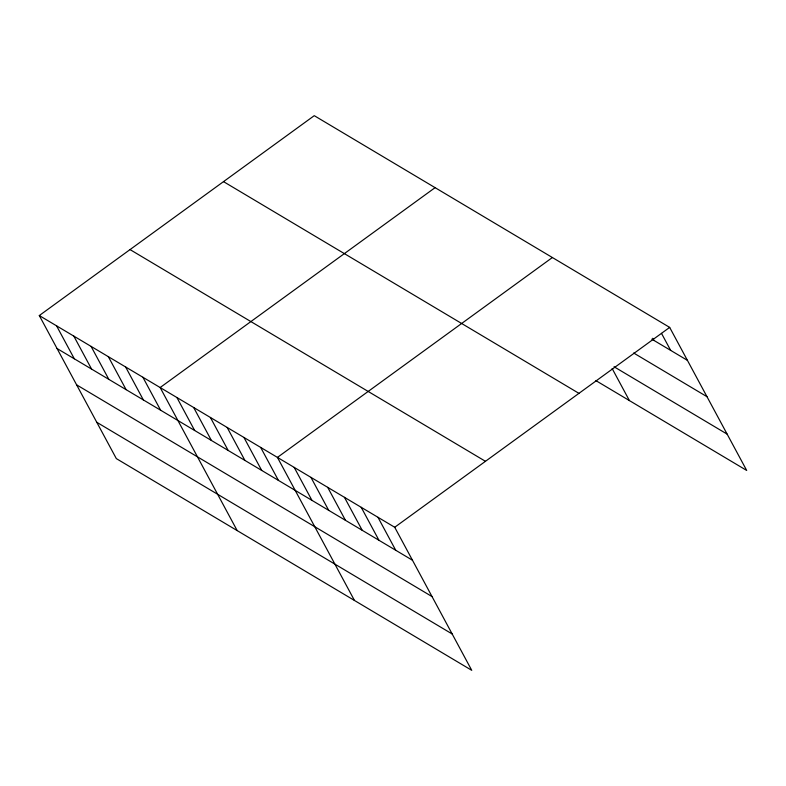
<?xml version="1.0" encoding="UTF-8"?>
<svg xmlns="http://www.w3.org/2000/svg" width="786" height="786" viewBox="0 0 786 786"><rect width="100%" height="100%" fill="white"/><g stroke="black" fill="none" stroke-linecap="round" stroke-linejoin="round"><path stroke-width="1.18" d="M39.3 315.55L394.719 527.268L471.747 670.33L116.328 458.602L39.3 315.55L314.253 115.67L669.672 327.398L746.7 470.45L595.896 380.62M435.09 187.657L160.148 387.537L237.176 530.589M552.381 257.523L277.438 457.403L354.466 600.455M394.719 527.268L669.672 327.398M651.82 339.159L687.426 360.361M633.683 353.022L706.987 396.694M614.043 366.748L727.138 434.127M223.519 181.635L578.938 393.354M130.034 249.584L485.453 461.313M57.054 348.522L412.473 560.241M76.615 384.845L432.035 596.574M96.766 422.279L452.196 633.997M661.507 333.372L670.664 350.379M652.763 338.275L653.913 340.407M612.147 368.526L629.409 400.585M377.968 517.296L395.722 550.259M361.216 507.314L378.96 540.277M344.455 497.332L362.208 530.295M327.703 487.349L345.457 520.312M310.942 477.367L328.695 510.34M294.19 467.385L311.944 500.358M260.677 447.421L278.431 480.393M243.925 437.438L261.679 470.411M227.164 427.456L244.918 460.429M210.412 417.474L228.166 450.447M193.661 407.502L211.405 440.465M176.899 397.52L194.653 430.482M142.885 377.251L160.629 410.223M125.613 366.964L143.366 399.936M108.35 356.687L126.104 389.65M91.088 346.4L108.841 379.373M73.825 336.113L91.579 369.086M56.563 325.836L74.316 358.799"/></g></svg>
